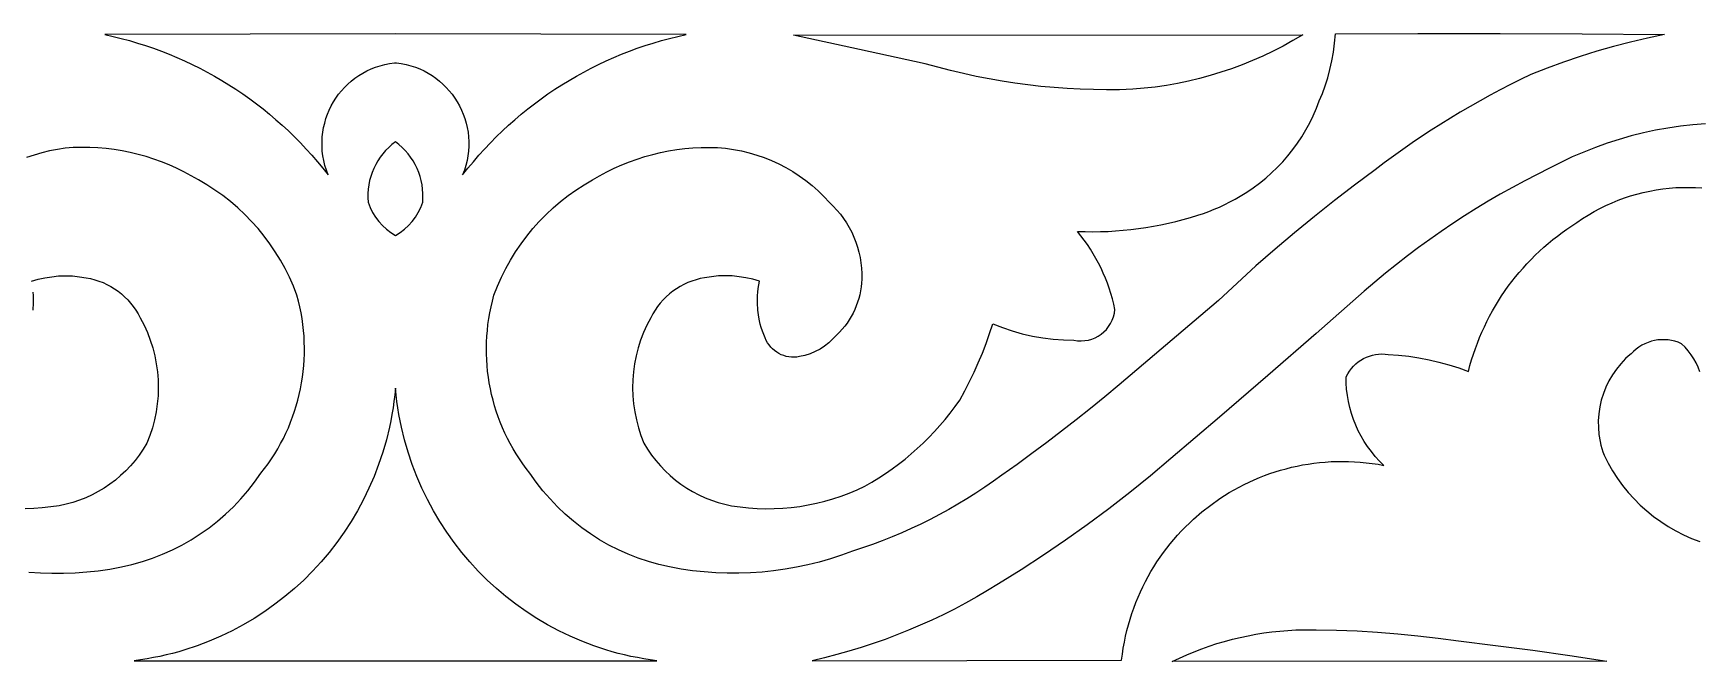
# Model space of a CAD drawing. Extents: x -204 to 222, y -183 to 183.
# Drawn here: x -99.9 to -10.6, y -183 to -149.3 of the extents above; entities that cross this region are included whole.
import ezdxf

# ---------------------------------------------------------------- set-up
doc = ezdxf.new("R2010")
doc.units = 0
doc.header["$MEASUREMENT"] = 0
doc.layers.add('LAYER_1', color=18, linetype='CONTINUOUS')

msp = doc.modelspace()

# ---------------------------------------------------------------- linework, layer by layer
at = {"layer": 'LAYER_1'}
for points in [[(-80.535, -150.901), (-80.486, -150.897), (-80.221, -150.931), (-79.963, -150.981), (-79.711, -151.046), (-79.467, -151.125), (-79.23, -151.218), (-79.001, -151.324), (-78.78, -151.443), (-78.567, -151.574), (-78.364, -151.716), (-78.17, -151.869), (-77.985, -152.033), (-77.811, -152.207), (-77.646, -152.39), (-77.493, -152.581), (-77.35, -152.781), (-77.218, -152.989), (-77.099, -153.204), (-76.991, -153.425), (-76.895, -153.652), (-76.812, -153.885), (-76.743, -154.123), (-76.686, -154.365), (-76.643, -154.61), (-76.615, -154.859), (-76.6, -155.111), (-76.601, -155.365), (-76.616, -155.62), (-76.647, -155.877), (-76.694, -156.134), (-76.757, -156.391), (-76.836, -156.647), (-76.932, -156.902), (-76.648, -156.544), (-76.358, -156.193), (-76.06, -155.849), (-75.755, -155.512), (-75.444, -155.183), (-75.126, -154.861), (-74.801, -154.546), (-74.47, -154.24), (-74.132, -153.941), (-73.789, -153.649), (-73.439, -153.366), (-73.083, -153.09), (-72.722, -152.823), (-72.356, -152.563), (-71.983, -152.312), (-71.606, -152.069), (-71.223, -151.835), (-70.835, -151.609), (-70.443, -151.391), (-70.045, -151.182), (-69.643, -150.982), (-69.237, -150.791), (-68.826, -150.608), (-68.411, -150.435), (-67.992, -150.27), (-67.569, -150.115), (-67.142, -149.969), (-66.712, -149.832), (-66.278, -149.705), (-65.84, -149.587), (-65.4, -149.479), (-64.956, -149.381), (-80.535, -149.336), (-96.115, -149.381), (-95.671, -149.479), (-95.23, -149.587), (-94.793, -149.705), (-94.359, -149.832), (-93.929, -149.969), (-93.502, -150.115), (-93.079, -150.27), (-92.66, -150.435), (-92.245, -150.608), (-91.834, -150.791), (-91.427, -150.982), (-91.025, -151.182), (-90.628, -151.391), (-90.235, -151.609), (-89.847, -151.835), (-89.465, -152.069), (-89.087, -152.312), (-88.715, -152.563), (-88.348, -152.823), (-87.987, -153.09), (-87.632, -153.366), (-87.282, -153.649), (-86.938, -153.941), (-86.601, -154.24), (-86.27, -154.546), (-85.945, -154.861), (-85.627, -155.183), (-85.315, -155.512), (-85.01, -155.849), (-84.713, -156.193), (-84.422, -156.544), (-84.139, -156.902), (-84.235, -156.647), (-84.314, -156.391), (-84.377, -156.134), (-84.423, -155.877), (-84.454, -155.62), (-84.47, -155.365), (-84.47, -155.111), (-84.456, -154.859), (-84.427, -154.61), (-84.384, -154.365), (-84.328, -154.123), (-84.258, -153.885), (-84.175, -153.652), (-84.08, -153.425), (-83.972, -153.204), (-83.852, -152.989), (-83.721, -152.781), (-83.578, -152.581), (-83.424, -152.39), (-83.26, -152.207), (-83.085, -152.033), (-82.901, -151.869), (-82.706, -151.716), (-82.503, -151.574), (-82.291, -151.443), (-82.07, -151.324), (-81.841, -151.218), (-81.604, -151.125), (-81.359, -151.046), (-81.108, -150.981), (-80.849, -150.931), (-80.584, -150.897)], [(-73.325, -172.883), (-73.522, -172.631), (-73.71, -172.373), (-73.891, -172.11), (-74.062, -171.843), (-74.226, -171.571), (-74.38, -171.295), (-74.526, -171.015), (-74.664, -170.732), (-74.792, -170.445), (-74.912, -170.154), (-75.024, -169.861), (-75.126, -169.564), (-75.219, -169.265), (-75.304, -168.964), (-75.379, -168.66), (-75.446, -168.354), (-75.504, -168.046), (-75.552, -167.737), (-75.591, -167.426), (-75.622, -167.114), (-75.642, -166.8), (-75.654, -166.486), (-75.657, -166.172), (-75.65, -165.857), (-75.633, -165.542), (-75.608, -165.227), (-75.573, -164.912), (-75.528, -164.597), (-75.474, -164.283), (-75.41, -163.97), (-75.336, -163.659), (-75.253, -163.348), (-75.062, -162.859), (-74.85, -162.381), (-74.617, -161.914), (-74.365, -161.459), (-74.093, -161.017), (-73.802, -160.589), (-73.493, -160.174), (-73.166, -159.774), (-72.822, -159.388), (-72.461, -159.019), (-72.083, -158.666), (-71.69, -158.329), (-71.282, -158.01), (-70.858, -157.71), (-70.42, -157.427), (-69.969, -157.164), (-69.587, -156.942), (-69.198, -156.734), (-68.802, -156.541), (-68.401, -156.363), (-67.994, -156.2), (-67.581, -156.052), (-67.164, -155.919), (-66.743, -155.802), (-66.317, -155.701), (-65.888, -155.614), (-65.456, -155.544), (-65.022, -155.489), (-64.585, -155.451), (-64.146, -155.428), (-63.706, -155.422), (-63.265, -155.432), (-62.835, -155.471), (-62.41, -155.532), (-61.989, -155.613), (-61.574, -155.714), (-61.166, -155.834), (-60.764, -155.974), (-60.37, -156.134), (-59.984, -156.312), (-59.607, -156.508), (-59.239, -156.723), (-58.882, -156.955), (-58.535, -157.205), (-58.2, -157.472), (-57.878, -157.756), (-57.568, -158.056), (-57.272, -158.372), (-57.062, -158.573), (-56.865, -158.785), (-56.681, -159.005), (-56.509, -159.235), (-56.35, -159.473), (-56.205, -159.719), (-56.073, -159.973), (-55.955, -160.233), (-55.851, -160.498), (-55.761, -160.77), (-55.686, -161.046), (-55.625, -161.327), (-55.58, -161.611), (-55.55, -161.898), (-55.535, -162.188), (-55.537, -162.48), (-55.548, -162.692), (-55.569, -162.903), (-55.601, -163.111), (-55.643, -163.317), (-55.695, -163.521), (-55.757, -163.721), (-55.828, -163.917), (-55.909, -164.11), (-55.999, -164.298), (-56.099, -164.482), (-56.207, -164.66), (-56.324, -164.834), (-56.45, -165.001), (-56.585, -165.163), (-56.728, -165.318), (-56.879, -165.467), (-57.078, -165.687), (-57.294, -165.888), (-57.526, -166.068), (-57.772, -166.227), (-58.031, -166.364), (-58.3, -166.478), (-58.58, -166.568), (-58.868, -166.634), (-59.014, -166.657), (-59.159, -166.666), (-59.302, -166.663), (-59.443, -166.648), (-59.582, -166.62), (-59.717, -166.581), (-59.848, -166.53), (-59.974, -166.469), (-60.094, -166.397), (-60.208, -166.315), (-60.315, -166.223), (-60.414, -166.122), (-60.505, -166.011), (-60.587, -165.892), (-60.658, -165.765), (-60.72, -165.63), (-60.794, -165.45), (-60.861, -165.268), (-60.92, -165.083), (-60.973, -164.897), (-61.018, -164.709), (-61.055, -164.519), (-61.108, -164.137), (-61.131, -163.752), (-61.132, -163.559), (-61.125, -163.366), (-61.11, -163.173), (-61.088, -162.98), (-61.058, -162.788), (-61.02, -162.596), (-61.379, -162.491), (-61.742, -162.409), (-62.109, -162.351), (-62.478, -162.315), (-62.849, -162.304), (-63.22, -162.315), (-63.59, -162.351), (-63.959, -162.41), (-64.191, -162.455), (-64.419, -162.513), (-64.642, -162.585), (-64.859, -162.67), (-65.07, -162.767), (-65.275, -162.876), (-65.473, -162.998), (-65.663, -163.13), (-65.845, -163.274), (-66.018, -163.428), (-66.182, -163.592), (-66.337, -163.767), (-66.482, -163.951), (-66.616, -164.144), (-66.739, -164.346), (-66.851, -164.557), (-67.055, -164.948), (-67.235, -165.348), (-67.391, -165.756), (-67.523, -166.171), (-67.631, -166.591), (-67.715, -167.016), (-67.774, -167.444), (-67.809, -167.875), (-67.82, -168.307), (-67.807, -168.739), (-67.769, -169.171), (-67.706, -169.6), (-67.619, -170.027), (-67.508, -170.449), (-67.371, -170.867), (-67.21, -171.278), (-67.014, -171.601), (-66.801, -171.91), (-66.573, -172.207), (-66.331, -172.489), (-66.074, -172.758), (-65.804, -173.011), (-65.521, -173.249), (-65.226, -173.471), (-64.92, -173.677), (-64.603, -173.866), (-64.276, -174.038), (-63.939, -174.192), (-63.594, -174.329), (-63.241, -174.446), (-62.88, -174.544), (-62.513, -174.623), (-62.056, -174.69), (-61.599, -174.74), (-61.141, -174.771), (-60.683, -174.784), (-60.225, -174.78), (-59.769, -174.757), (-59.314, -174.717), (-58.861, -174.659), (-58.41, -174.584), (-57.963, -174.491), (-57.519, -174.38), (-57.079, -174.253), (-56.644, -174.107), (-56.214, -173.945), (-55.79, -173.766), (-55.372, -173.569), (-54.994, -173.355), (-54.624, -173.13), (-54.261, -172.894), (-53.905, -172.649), (-53.557, -172.392), (-53.216, -172.127), (-52.883, -171.851), (-52.559, -171.565), (-52.243, -171.271), (-51.935, -170.967), (-51.636, -170.654), (-51.347, -170.332), (-51.066, -170.002), (-50.795, -169.663), (-50.533, -169.315), (-50.281, -168.96), (-50.012, -168.472), (-49.756, -167.976), (-49.514, -167.474), (-49.286, -166.965), (-49.071, -166.45), (-48.872, -165.929), (-48.686, -165.402), (-48.515, -164.87), (-47.995, -165.08), (-47.466, -165.261), (-46.929, -165.414), (-46.385, -165.539), (-45.835, -165.635), (-45.281, -165.703), (-44.724, -165.741), (-44.164, -165.75), (-43.963, -165.781), (-43.765, -165.79), (-43.57, -165.778), (-43.381, -165.745), (-43.197, -165.693), (-43.021, -165.622), (-42.854, -165.534), (-42.697, -165.429), (-42.552, -165.308), (-42.419, -165.173), (-42.3, -165.024), (-42.197, -164.862), (-42.11, -164.689), (-42.042, -164.505), (-41.992, -164.311), (-41.964, -164.109), (-42.027, -163.821), (-42.1, -163.536), (-42.18, -163.254), (-42.27, -162.975), (-42.367, -162.699), (-42.473, -162.427), (-42.587, -162.158), (-42.709, -161.893), (-42.84, -161.631), (-42.978, -161.374), (-43.124, -161.121), (-43.278, -160.872), (-43.439, -160.628), (-43.608, -160.389), (-43.785, -160.156), (-43.968, -159.927), (-43.559, -159.939), (-43.15, -159.943), (-42.741, -159.937), (-42.333, -159.923), (-41.925, -159.899), (-41.518, -159.867), (-41.112, -159.826), (-40.707, -159.776), (-40.303, -159.717), (-39.901, -159.649), (-39.499, -159.573), (-39.1, -159.487), (-38.702, -159.393), (-38.306, -159.291), (-37.912, -159.179), (-37.521, -159.059), (-37.222, -158.962), (-36.928, -158.857), (-36.638, -158.742), (-36.352, -158.619), (-36.071, -158.487), (-35.795, -158.347), (-35.523, -158.198), (-35.256, -158.041), (-34.895, -157.821), (-34.545, -157.585), (-34.207, -157.335), (-33.879, -157.07), (-33.564, -156.791), (-33.261, -156.499), (-32.97, -156.193), (-32.693, -155.875), (-32.43, -155.545), (-32.181, -155.203), (-31.946, -154.85), (-31.727, -154.485), (-31.523, -154.11), (-31.334, -153.725), (-31.162, -153.331), (-31.007, -152.927), (-30.842, -152.539), (-30.691, -152.129), (-30.556, -151.698), (-30.437, -151.25), (-30.335, -150.788), (-30.252, -150.314), (-30.188, -149.832), (-30.144, -149.344), (-25.732, -149.318), (-21.319, -149.314), (-16.906, -149.333), (-12.494, -149.376), (-13.41, -149.568), (-14.322, -149.783), (-15.228, -150.019), (-16.127, -150.277), (-17.021, -150.557), (-17.908, -150.858), (-18.787, -151.181), (-19.659, -151.525), (-20.212, -151.79), (-20.762, -152.062), (-21.307, -152.342), (-21.849, -152.629), (-22.387, -152.924), (-22.92, -153.225), (-23.45, -153.534), (-23.975, -153.85), (-24.496, -154.173), (-25.013, -154.503), (-25.525, -154.84), (-26.033, -155.184), (-26.537, -155.535), (-27.036, -155.892), (-27.53, -156.257), (-28.019, -156.628), (-29.116, -157.444), (-30.2, -158.277), (-31.271, -159.128), (-32.328, -159.995), (-33.372, -160.878), (-34.402, -161.778), (-35.418, -162.695), (-36.419, -163.628), (-41.736, -168.153), (-42.499, -168.786), (-43.269, -169.41), (-44.045, -170.027), (-44.827, -170.635), (-45.616, -171.235), (-46.41, -171.827), (-47.211, -172.41), (-48.018, -172.985), (-48.478, -173.315), (-48.944, -173.636), (-49.416, -173.947), (-49.894, -174.249), (-50.378, -174.54), (-50.868, -174.821), (-51.363, -175.092), (-51.863, -175.353), (-52.368, -175.604), (-52.879, -175.844), (-53.394, -176.074), (-53.914, -176.293), (-54.438, -176.502), (-54.967, -176.7), (-55.5, -176.888), (-56.036, -177.064), (-56.626, -177.279), (-57.22, -177.473), (-57.821, -177.644), (-58.425, -177.795), (-59.034, -177.924), (-59.647, -178.031), (-60.262, -178.116), (-60.88, -178.18), (-61.5, -178.222), (-62.121, -178.243), (-62.742, -178.241), (-63.364, -178.218), (-63.985, -178.173), (-64.606, -178.105), (-65.224, -178.016), (-65.841, -177.905), (-66.408, -177.775), (-66.967, -177.618), (-67.515, -177.434), (-68.052, -177.224), (-68.577, -176.989), (-69.089, -176.728), (-69.588, -176.444), (-70.072, -176.136), (-70.541, -175.804), (-70.994, -175.45), (-71.43, -175.074), (-71.848, -174.677), (-72.247, -174.258), (-72.627, -173.82), (-72.986, -173.361)], [(-52.136, -150.94), (-55.663, -150.184), (-59.186, -149.409), (-31.895, -149.394), (-32.417, -149.703), (-32.948, -149.995), (-33.486, -150.27), (-34.031, -150.53), (-34.584, -150.772), (-35.143, -150.998), (-35.708, -151.207), (-36.278, -151.399), (-36.854, -151.574), (-37.435, -151.732), (-38.021, -151.873), (-38.611, -151.996), (-39.205, -152.101), (-39.802, -152.189), (-40.402, -152.26), (-41.005, -152.312), (-41.71, -152.332), (-42.415, -152.338), (-43.119, -152.33), (-43.822, -152.307), (-44.525, -152.271), (-45.226, -152.22), (-45.927, -152.155), (-46.625, -152.076), (-47.322, -151.983), (-48.017, -151.876), (-48.71, -151.755), (-49.401, -151.62), (-50.089, -151.471), (-50.775, -151.308), (-51.457, -151.131)], [(-80.535, -160.146), (-80.286, -159.986), (-80.053, -159.806), (-79.839, -159.607), (-79.643, -159.389), (-79.467, -159.155), (-79.312, -158.906), (-79.18, -158.642), (-79.07, -158.366), (-79.057, -158.13), (-79.059, -157.895), (-79.076, -157.662), (-79.108, -157.432), (-79.154, -157.205), (-79.215, -156.982), (-79.289, -156.764), (-79.377, -156.552), (-79.478, -156.346), (-79.593, -156.146), (-79.72, -155.954), (-79.859, -155.77), (-80.011, -155.595), (-80.174, -155.429), (-80.349, -155.273), (-80.535, -155.128), (-80.721, -155.273), (-80.896, -155.429), (-81.06, -155.595), (-81.211, -155.77), (-81.351, -155.954), (-81.478, -156.146), (-81.592, -156.346), (-81.694, -156.552), (-81.782, -156.764), (-81.856, -156.982), (-81.917, -157.205), (-81.963, -157.432), (-81.995, -157.662), (-82.012, -157.895), (-82.014, -158.13), (-82, -158.366), (-81.891, -158.642), (-81.758, -158.906), (-81.604, -159.155), (-81.428, -159.389), (-81.232, -159.607), (-81.017, -159.806), (-80.785, -159.986)], [(-80.535, -182.927), (-66.522, -182.927), (-66.873, -182.88), (-67.22, -182.825), (-67.566, -182.764), (-67.909, -182.694), (-68.248, -182.618), (-68.586, -182.535), (-68.92, -182.444), (-69.251, -182.347), (-69.904, -182.131), (-70.544, -181.888), (-71.17, -181.62), (-71.783, -181.325), (-72.38, -181.006), (-72.962, -180.662), (-73.528, -180.295), (-74.077, -179.905), (-74.608, -179.493), (-75.122, -179.059), (-75.616, -178.604), (-76.091, -178.129), (-76.547, -177.634), (-76.981, -177.121), (-77.394, -176.589), (-77.786, -176.04), (-78.155, -175.474), (-78.5, -174.892), (-78.822, -174.294), (-79.119, -173.681), (-79.391, -173.055), (-79.637, -172.414), (-79.856, -171.761), (-80.049, -171.096), (-80.214, -170.419), (-80.286, -170.076), (-80.35, -169.731), (-80.408, -169.383), (-80.458, -169.033), (-80.5, -168.681), (-80.535, -168.326), (-80.57, -168.681), (-80.613, -169.033), (-80.663, -169.383), (-80.72, -169.731), (-80.785, -170.076), (-80.857, -170.419), (-81.022, -171.096), (-81.214, -171.761), (-81.434, -172.414), (-81.68, -173.055), (-81.952, -173.681), (-82.249, -174.294), (-82.571, -174.892), (-82.916, -175.474), (-83.285, -176.04), (-83.676, -176.589), (-84.089, -177.121), (-84.524, -177.634), (-84.979, -178.129), (-85.454, -178.604), (-85.949, -179.059), (-86.462, -179.493), (-86.994, -179.905), (-87.543, -180.295), (-88.108, -180.662), (-88.69, -181.006), (-89.288, -181.325), (-89.9, -181.62), (-90.527, -181.888), (-91.167, -182.131), (-91.82, -182.347), (-92.151, -182.444), (-92.485, -182.535), (-92.822, -182.618), (-93.162, -182.694), (-93.505, -182.764), (-93.85, -182.825), (-94.198, -182.88), (-94.548, -182.927)], [(-15.588, -182.95), (-38.898, -182.978), (-38.507, -182.791), (-38.113, -182.614), (-37.714, -182.448), (-37.312, -182.293), (-36.905, -182.148), (-36.496, -182.014), (-36.083, -181.891), (-35.668, -181.779), (-35.249, -181.678), (-34.829, -181.587), (-34.405, -181.508), (-33.98, -181.44), (-33.553, -181.383), (-33.124, -181.337), (-32.694, -181.302), (-32.262, -181.279), (-31.169, -181.275), (-30.076, -181.294), (-28.985, -181.334), (-27.894, -181.396), (-26.805, -181.48), (-25.717, -181.586), (-24.632, -181.713), (-23.549, -181.862), (-21.555, -182.104), (-19.563, -182.366), (-17.574, -182.648)]]:
    msp.add_lwpolyline(points, close=True, dxfattribs=at)
for points in [[(-10.311, -154.16), (-10.982, -154.214), (-11.65, -154.29), (-12.314, -154.388), (-12.975, -154.508), (-13.631, -154.649), (-14.283, -154.811), (-14.929, -154.995), (-15.569, -155.2), (-16.203, -155.425), (-16.83, -155.672), (-17.449, -155.939), (-18.061, -156.227), (-18.664, -156.535), (-19.333, -156.869), (-19.997, -157.213), (-20.655, -157.568), (-21.306, -157.934), (-21.952, -158.311), (-22.591, -158.698), (-23.223, -159.096), (-23.849, -159.504), (-24.468, -159.922), (-25.081, -160.351), (-25.686, -160.79), (-26.284, -161.239), (-26.875, -161.697), (-27.459, -162.166), (-28.035, -162.645), (-28.604, -163.133), (-31.175, -165.393), (-33.759, -167.64), (-36.355, -169.872), (-38.962, -172.09), (-40.056, -173.014), (-41.168, -173.915), (-42.298, -174.793), (-43.446, -175.646), (-44.611, -176.475), (-45.793, -177.28), (-46.991, -178.06), (-48.206, -178.815), (-48.786, -179.17), (-49.373, -179.513), (-49.966, -179.842), (-50.566, -180.159), (-51.173, -180.463), (-51.785, -180.753), (-52.403, -181.031), (-53.026, -181.296), (-53.655, -181.547), (-54.289, -181.785), (-54.929, -182.009), (-55.572, -182.22), (-56.221, -182.417), (-56.873, -182.601), (-57.53, -182.771), (-58.191, -182.927), (-41.606, -182.895), (-41.565, -182.571), (-41.515, -182.251), (-41.458, -181.934), (-41.393, -181.62), (-41.319, -181.309), (-41.238, -181.003), (-41.15, -180.7), (-41.054, -180.4), (-40.95, -180.105), (-40.84, -179.813), (-40.722, -179.526), (-40.597, -179.243), (-40.466, -178.964), (-40.328, -178.689), (-40.183, -178.418), (-40.031, -178.153), (-39.874, -177.891), (-39.71, -177.635), (-39.54, -177.383), (-39.364, -177.136), (-39.182, -176.894), (-38.994, -176.657), (-38.801, -176.425), (-38.602, -176.199), (-38.398, -175.977), (-38.188, -175.762), (-37.974, -175.551), (-37.754, -175.346), (-37.3, -174.954), (-36.828, -174.585), (-36.338, -174.24), (-35.831, -173.92), (-35.572, -173.77), (-35.309, -173.626), (-35.042, -173.489), (-34.772, -173.358), (-34.498, -173.234), (-34.221, -173.117), (-33.941, -173.007), (-33.657, -172.904), (-33.371, -172.808), (-33.082, -172.719), (-32.791, -172.638), (-32.496, -172.564), (-32.2, -172.498), (-31.901, -172.439), (-31.599, -172.388), (-31.296, -172.344), (-30.991, -172.309), (-30.684, -172.281), (-30.375, -172.262), (-30.064, -172.25), (-29.753, -172.247), (-29.439, -172.252), (-29.125, -172.266), (-28.809, -172.288), (-28.493, -172.318), (-28.176, -172.357), (-27.857, -172.405), (-27.539, -172.462), (-27.779, -172.228), (-28.005, -171.982), (-28.217, -171.726), (-28.415, -171.459), (-28.598, -171.183), (-28.766, -170.899), (-28.919, -170.606), (-29.057, -170.306), (-29.179, -169.998), (-29.284, -169.685), (-29.374, -169.366), (-29.446, -169.043), (-29.502, -168.714), (-29.541, -168.383), (-29.562, -168.048), (-29.566, -167.711), (-29.483, -167.555), (-29.389, -167.408), (-29.285, -167.27), (-29.171, -167.143), (-29.048, -167.025), (-28.916, -166.918), (-28.777, -166.822), (-28.632, -166.737), (-28.48, -166.665), (-28.323, -166.604), (-28.161, -166.555), (-27.995, -166.52), (-27.826, -166.498), (-27.654, -166.489), (-27.481, -166.495), (-27.307, -166.514), (-26.757, -166.556), (-26.21, -166.619), (-25.666, -166.703), (-25.126, -166.807), (-24.59, -166.931), (-24.059, -167.076), (-23.533, -167.241), (-23.013, -167.426), (-22.931, -167.116), (-22.841, -166.809), (-22.745, -166.505), (-22.641, -166.204), (-22.53, -165.906), (-22.412, -165.611), (-22.288, -165.32), (-22.157, -165.032), (-22.019, -164.747), (-21.874, -164.467), (-21.723, -164.19), (-21.566, -163.917), (-21.232, -163.383), (-20.874, -162.866), (-20.491, -162.368), (-20.291, -162.125), (-20.086, -161.887), (-19.874, -161.655), (-19.657, -161.427), (-19.434, -161.204), (-19.206, -160.987), (-18.973, -160.775), (-18.734, -160.568), (-18.49, -160.367), (-18.241, -160.172), (-17.987, -159.982), (-17.728, -159.798), (-17.464, -159.621), (-17.195, -159.449), (-16.894, -159.243), (-16.588, -159.049), (-16.277, -158.866), (-15.96, -158.696), (-15.639, -158.537), (-15.314, -158.39), (-14.985, -158.255), (-14.652, -158.133), (-14.317, -158.022), (-13.978, -157.923), (-13.636, -157.836), (-13.292, -157.761), (-12.947, -157.698), (-12.599, -157.647), (-12.25, -157.609), (-11.9, -157.582), (-11.55, -157.568), (-11.199, -157.565), (-10.848, -157.575), (-10.497, -157.597)], [(-100.189, -178.18), (-99.569, -178.222), (-98.948, -178.243), (-98.326, -178.241), (-97.705, -178.218), (-97.083, -178.173), (-96.463, -178.105), (-95.844, -178.016), (-95.228, -177.905), (-94.66, -177.775), (-94.102, -177.618), (-93.554, -177.434), (-93.017, -177.224), (-92.492, -176.989), (-91.98, -176.728), (-91.481, -176.444), (-90.997, -176.136), (-90.528, -175.804), (-90.075, -175.45), (-89.639, -175.074), (-89.221, -174.677), (-88.822, -174.258), (-88.442, -173.82), (-88.082, -173.361), (-87.744, -172.883), (-87.547, -172.631), (-87.358, -172.373), (-87.178, -172.11), (-87.006, -171.843), (-86.843, -171.571), (-86.688, -171.295), (-86.542, -171.015), (-86.405, -170.732), (-86.276, -170.445), (-86.156, -170.154), (-86.045, -169.861), (-85.943, -169.564), (-85.849, -169.265), (-85.765, -168.964), (-85.689, -168.66), (-85.623, -168.354), (-85.565, -168.046), (-85.517, -167.737), (-85.477, -167.426), (-85.447, -167.114), (-85.426, -166.8), (-85.414, -166.486), (-85.412, -166.172), (-85.419, -165.857), (-85.435, -165.542), (-85.461, -165.227), (-85.496, -164.912), (-85.541, -164.597), (-85.595, -164.283), (-85.659, -163.97), (-85.732, -163.659), (-85.815, -163.348), (-86.007, -162.859), (-86.219, -162.381), (-86.451, -161.914), (-86.704, -161.459), (-86.976, -161.017), (-87.266, -160.589), (-87.576, -160.174), (-87.902, -159.774), (-88.247, -159.388), (-88.608, -159.019), (-88.985, -158.666), (-89.378, -158.329), (-89.787, -158.01), (-90.21, -157.71), (-90.648, -157.427), (-91.1, -157.164), (-91.482, -156.942), (-91.871, -156.734), (-92.266, -156.541), (-92.668, -156.363), (-93.075, -156.2), (-93.487, -156.052), (-93.904, -155.919), (-94.326, -155.802), (-94.751, -155.701), (-95.18, -155.614), (-95.612, -155.544), (-96.047, -155.489), (-96.484, -155.451), (-96.923, -155.428), (-97.363, -155.422), (-97.804, -155.432), (-98.233, -155.471), (-98.659, -155.532), (-99.079, -155.613), (-99.494, -155.714), (-99.903, -155.834), (-100.305, -155.974)], [(-100.048, -162.596), (-99.69, -162.491), (-99.327, -162.409), (-98.96, -162.351), (-98.591, -162.315), (-98.22, -162.304), (-97.849, -162.315), (-97.478, -162.351), (-97.11, -162.41), (-96.877, -162.455), (-96.649, -162.513), (-96.427, -162.585), (-96.209, -162.67), (-95.998, -162.767), (-95.794, -162.876), (-95.596, -162.998), (-95.406, -163.13), (-95.224, -163.274), (-95.051, -163.428), (-94.886, -163.592), (-94.731, -163.767), (-94.587, -163.951), (-94.452, -164.144), (-94.329, -164.346), (-94.217, -164.557), (-94.013, -164.948), (-93.833, -165.348), (-93.677, -165.756), (-93.545, -166.171), (-93.438, -166.591), (-93.354, -167.016), (-93.294, -167.444), (-93.259, -167.875), (-93.248, -168.307), (-93.262, -168.739), (-93.3, -169.171), (-93.362, -169.6), (-93.449, -170.027), (-93.561, -170.449), (-93.697, -170.867), (-93.858, -171.278), (-94.055, -171.601), (-94.267, -171.91), (-94.495, -172.207), (-94.738, -172.489), (-94.995, -172.758), (-95.265, -173.011), (-95.548, -173.249), (-95.843, -173.471), (-96.149, -173.677), (-96.466, -173.866), (-96.793, -174.038), (-97.129, -174.192), (-97.475, -174.329), (-97.828, -174.446), (-98.188, -174.544), (-98.556, -174.623), (-99.012, -174.69), (-99.47, -174.74), (-99.928, -174.771), (-100.386, -174.784)], [(-99.96, -164.137), (-99.937, -163.752), (-99.937, -163.559), (-99.944, -163.366), (-99.959, -163.173)], [(-10.611, -167.445), (-10.703, -167.206), (-10.812, -166.974), (-10.936, -166.75), (-11.076, -166.533), (-11.231, -166.326), (-11.401, -166.128), (-11.586, -165.941), (-11.761, -165.869), (-11.94, -165.811), (-12.121, -165.769), (-12.303, -165.741), (-12.486, -165.728), (-12.668, -165.728), (-12.85, -165.743), (-13.029, -165.773), (-13.206, -165.815), (-13.379, -165.872), (-13.548, -165.942), (-13.712, -166.025), (-13.869, -166.121), (-14.02, -166.231), (-14.163, -166.353), (-14.297, -166.488), (-14.443, -166.613), (-14.583, -166.744), (-14.845, -167.018), (-15.083, -167.31), (-15.295, -167.617), (-15.482, -167.939), (-15.644, -168.272), (-15.779, -168.616), (-15.888, -168.97), (-15.969, -169.33), (-16.023, -169.697), (-16.049, -170.067), (-16.046, -170.44), (-16.015, -170.813), (-15.954, -171.185), (-15.913, -171.371), (-15.864, -171.555), (-15.808, -171.739), (-15.744, -171.921), (-15.524, -172.349), (-15.284, -172.762), (-15.024, -173.16), (-14.745, -173.543), (-14.447, -173.909), (-14.131, -174.259), (-13.798, -174.591), (-13.448, -174.905), (-13.083, -175.201), (-12.703, -175.477), (-12.309, -175.733), (-11.901, -175.969), (-11.48, -176.183), (-11.048, -176.376), (-10.604, -176.546)]]:
    msp.add_lwpolyline(points, dxfattribs=at)

doc.saveas('drawing.dxf')
